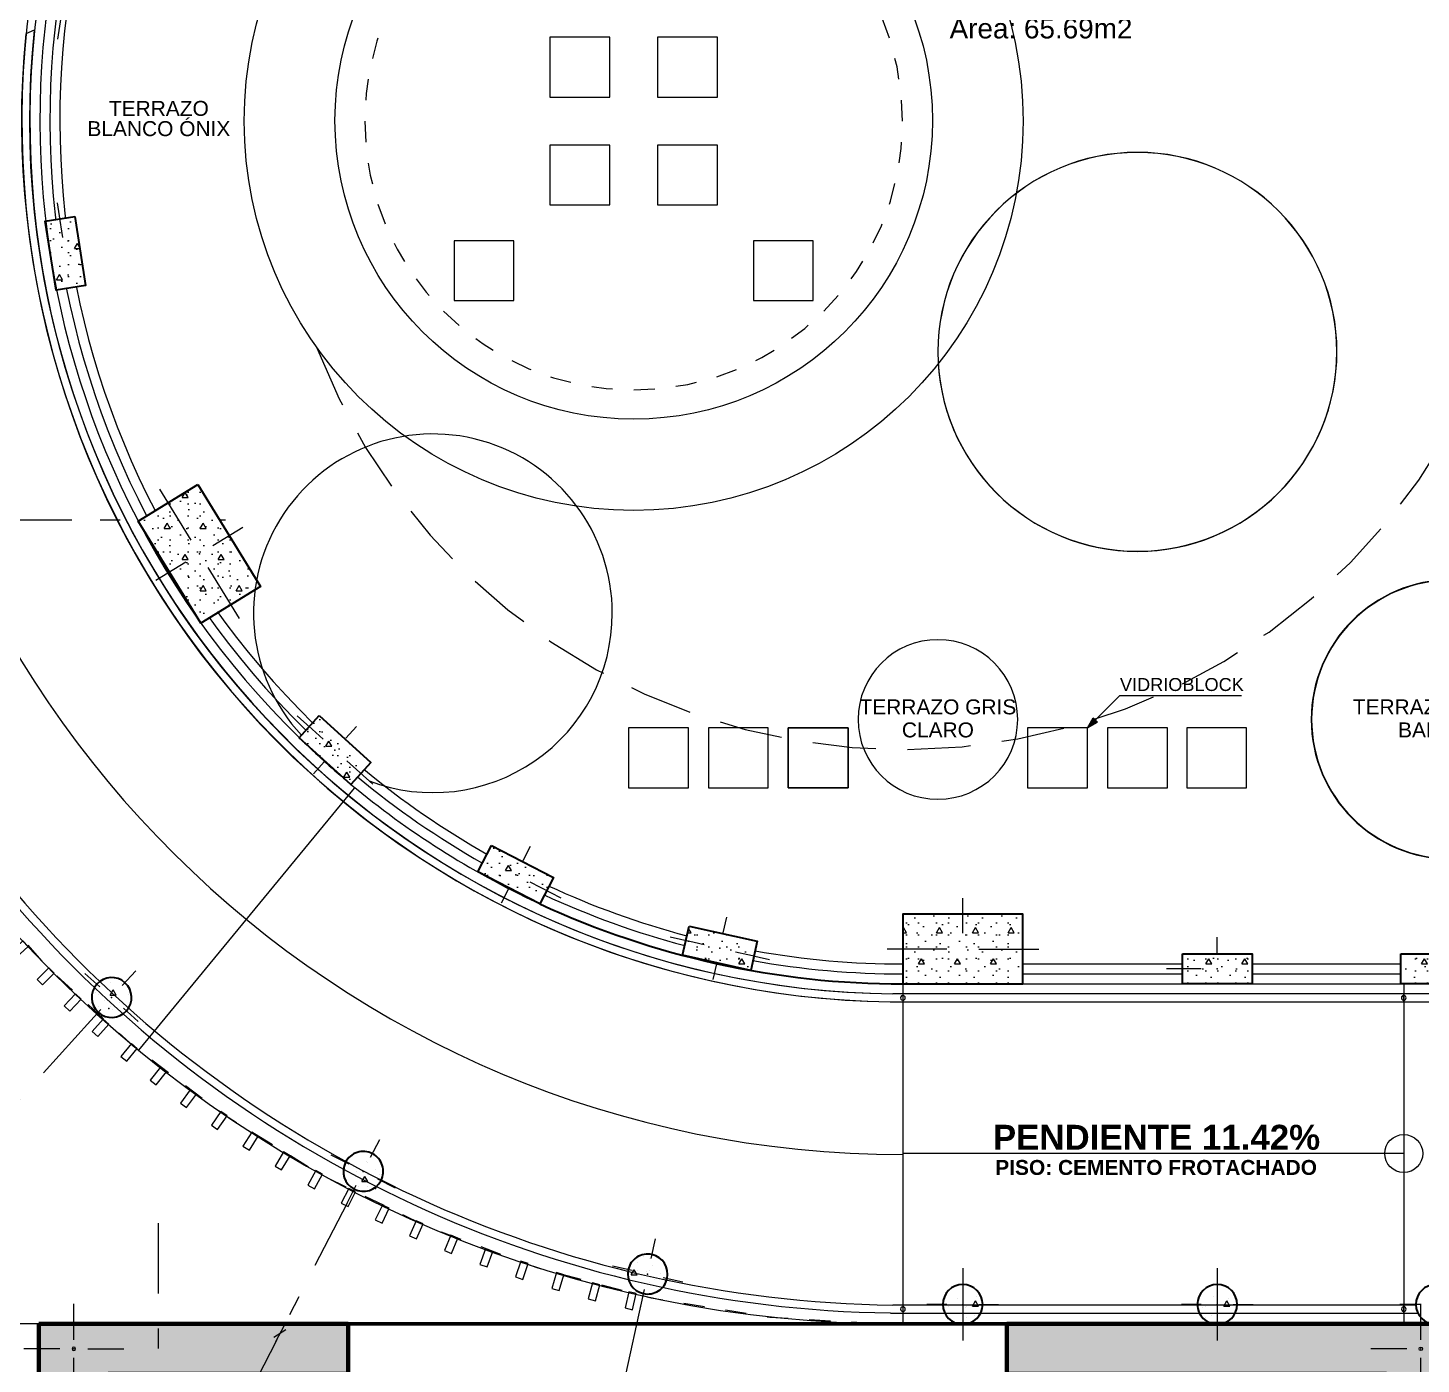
# Model space of a CAD drawing. Header units: metres. Extents: x 28 to 148, y 23 to 113.
# Drawn here: x 44.14 to 51.12, y 84.05 to 90.75 of the extents above; entities that cross this region are included whole.
import ezdxf

# ---------------------------------------------------------------- set-up
doc = ezdxf.new("R2010")
doc.units = ezdxf.units.M
doc.set_wipeout_variables(frame=1)
for name, pattern in [('Dashed', [0.211667, 0.105833, -0.105833]), ('Dot & Dashed', [0.670278, 0.352778, -0.176389, 0, -0.141111]), ('HIDDEN', [9.525, 6.35, -3.175]), ('RAYITAS2', [0.1875, 0.125, -0.0625]), ('Wipeout_Contour', [1, 0, -1])]:
    doc.linetypes.add(name, pattern=pattern)
for name, color, linetype, lineweight in [('Annotation - Label_Pen_No__1', 7, 'Continuous', 13), ('COLUMNAS 50', 32, 'Continuous', 70), ('Drawing & Figure_Pen_No__122', 9, 'Continuous', 13), ('Interior - Stair & Railing_Pen_No__122', 9, 'Continuous', 13), ('JARDINERA', 7, 'Continuous', 5), ('Muros el', 144, 'Continuous', 60), ('Structural - Bearing_Pen_No__122', 9, 'Continuous', 13), ('Structural - Bearing_Pen_No__20', 1, 'Continuous', 0), ('Structural - Bearing_Pen_No__21', 7, 'Continuous', 35), ('Vanos', 140, 'Continuous', 5)]:
    doc.layers.add(name, color=color, linetype=linetype, lineweight=lineweight)
for name, color, linetype, lineweight, true_color in [('Annotation - Text_Pen_No__167', 7, 'Continuous', 13, 0x6a6a6a), ('Dimensioning - General_Pen_No__167', 7, 'Continuous', 13, 0x6a6a6a), ('Estructura – Carga_Pen_No__167', 7, 'Continuous', 13, 0x6a6a6a), ('Interior - Furniture _Pen_No__167', 7, 'Continuous', 13, 0x6a6a6a), ('RAMPA PROPUESTA 1 CERRAMIENTO_Pen_No__123', 7, 'Continuous', 0, 0xd8d8d8), ('Structural - Bearing_Pen_No__167', 7, 'Continuous', 13, 0x6a6a6a), ('Structural - Bearing_Pen_No__4', 7, 'Continuous', 20, 0x029e21), ('Structural - Bearing_Pen_No__87', 7, 'Continuous', 20, 0x6a6a6a)]:
    doc.layers.add(name, color=color, linetype=linetype, lineweight=lineweight, true_color=true_color)
doc.layers.add('CELOSIA', color=40, linetype='Continuous')
doc.layers.add('Structural - Bearing', color=7, linetype='Continuous')
doc.styles.add('GENERATED_STYLE_1', font='arialbd.ttf')
pattern_1 = [(0, (21.2387, 92.2913), (0, 0.311769), [0.03, -0.15]), (0, (21.3287, 92.44717), (0, 0.311769), [0.03, -0.15]), (60, (21.2387, 92.2913), (-0.27, 0.1558846), [0.03, -0.15]), (60, (21.4187, 92.2913), (-0.27, 0.1558846), [0.03, -0.15]), (120, (21.2687, 92.2913), (0.27, 0.1558846), [0.03, -0.15]), (120, (21.4487, 92.2913), (0.27, 0.1558846), [0.03, -0.15]), (0, (21.23869, 92.32129), (0, 0.06), [0, -0.06, 0, -0.09]), (45, (21.26869, 92.32129), (-0.04242641, 0.04242641), [0, -0.045, 0, -0.075])]

# ---------------------------------------------------------------- blocks, each defined once
blk = doc.blocks.new('Columna tipo 3')
at = {"true_color": 0x939598}
h = blk.add_hatch(color=252, dxfattribs=at)
h.dxf.hatch_style = 1
h.paths.add_polyline_path([(-235.0847, 45.074), (-235.7847, 45.074), (-235.7847, 43.524), (-235.5347, 43.524), (-235.5347, 44.724), (-235.0847, 44.724)])
h.paths.add_polyline_path([(-235.6684, 44.899, -1), (-235.651, 44.899, -1)], flags=16)
at = {"layer": 'COLUMNAS 50', "linetype": 'Continuous'}
blk.add_lwpolyline([(-235.7847, 45.074), (-235.7847, 43.524), (-235.5347, 43.524), (-235.5347, 44.724), (-235.0847, 44.724), (-235.0847, 45.074)], close=True, dxfattribs=at)
at = {"layer": 'Structural - Bearing_Pen_No__20', "linetype": 'Continuous'}
for p, q in [((-235.6597, 44.969), (-235.6597, 45.149)), ((-235.7047, 44.899), (-235.8847, 44.899)), ((-235.0847, 44.899), (-235.6147, 44.899)), ((-235.6597, 44.829), (-235.6597, 44.649))]:
    blk.add_line(p, q, dxfattribs=at)
blk.add_circle((-235.6597, 44.899), 0.00871, dxfattribs=at)
blk.add_point((-235.6597, 44.899), dxfattribs=at)
blk = doc.blocks.new('A$C3C3047C9')
at = {"true_color": 0x939598}
h = blk.add_hatch(color=252, dxfattribs=at)
h.dxf.hatch_style = 1
h.paths.add_polyline_path([(1.9, 0), (2.25, 0), (2.25, 0.7), (0, 0.7), (0, 0.45), (1.9, 0.45)])
h.paths.add_polyline_path([(2.0663, 0.575, -1), (2.0837, 0.575, -1)], flags=16)
at = {"layer": 'COLUMNAS 50', "linetype": 'Continuous'}
blk.add_lwpolyline([(2.25, 0.7), (0, 0.7), (0, 0.45), (1.9, 0.45), (1.9, 0), (2.25, 0)], close=True, dxfattribs=at)
at = {"layer": 'Structural - Bearing_Pen_No__20', "linetype": 'Continuous'}
for p, q in [((2.075, 0.62), (2.075, 0.8)), ((2.005, 0.575), (1.825, 0.575)), ((2.145, 0.575), (2.325, 0.575)), ((2.075, 0), (2.075, 0.53))]:
    blk.add_line(p, q, dxfattribs=at)
blk.add_circle((2.075, 0.575), 0.00871, dxfattribs=at)
blk.add_point((2.075, 0.575), dxfattribs=at)
blk = doc.blocks.new('*U663')
at = {"layer": 'CELOSIA', "linetype": 'Continuous', "lineweight": 5}
blk.add_lwpolyline([(0.0415, -0.019), (0.0415, 0.019), (-0.0415, 0.019), (-0.0415, -0.019)], close=True, dxfattribs=at)
blk = doc.blocks.new('*U664')
at = {"layer": 'JARDINERA', "color": 0, "linetype": 'ByBlock', "lineweight": -2, "transparency": 16777216}
blk.add_blockref('*U663', (76.5891, 45.3875), dxfattribs=at)
for p, rotation in [((76.592, 45.1989), 1.781249999999372), ((76.6008, 45.0104), 3.562499999999107), ((76.6155, 44.8223), 5.343749999998571), ((76.636, 44.6348), 7.124999999998289), ((76.6623, 44.448), 8.906249999998062), ((76.6944, 44.262), 10.68749999999765), ((76.7323, 44.0772), 12.46874999999767), ((76.7759, 43.8937), 14.24999999999767), ((76.8251, 43.7115), 16.03124999999725), ((76.8801, 43.5311), 17.81249999999682), ((76.9406, 43.3524), 19.5937499999964), ((77.0066, 43.1756), 21.37499999999596), ((77.0781, 43.001), 23.15624999999575), ((77.155, 42.8287), 24.93749999999532), ((77.2372, 42.6589), 26.7187499999949), ((77.3246, 42.4917), 28.49999999999469), ((77.4172, 42.3274), 30.28124999999467), ((77.5149, 42.1659), 32.06249999999465), ((77.6175, 42.0076), 33.84374999999465), ((77.725, 41.8526), 35.62499999999464), ((77.8373, 41.701), 37.40624999999461), ((77.9542, 41.5529), 39.1874999999946), ((78.0757, 41.4085), 40.96874999999457), ((78.2016, 41.268), 42.74999999999457), ((78.3318, 41.1315), 44.53124999999456), ((78.4662, 40.9991), 46.31249999999454), ((78.6047, 40.8709), 48.09374999999454), ((78.747, 40.7471), 49.87499999999451), ((78.8932, 40.6278), 51.65624999999451), ((79.043, 40.5131), 53.43749999999449), ((79.1962, 40.4031), 55.21874999999449), ((79.3528, 40.2979), 56.99999999999446), ((79.5127, 40.1976), 58.78124999999444), ((79.6755, 40.1023), 60.56249999999444), ((79.8412, 40.0122), 62.34374999999444), ((80.0097, 39.9272), 64.1249999999942), ((80.1807, 39.8475), 65.90624999999399), ((80.3541, 39.7732), 67.68749999999397)]:
    blk.add_blockref('*U663', p, dxfattribs=dict(at, rotation=rotation))

msp = doc.modelspace()

# ---------------------------------------------------------------- hatches: boundary and pattern name
at = {"layer": 'Annotation - Label_Pen_No__1', "linetype": 'Continuous', "lineweight": 13}
msp.add_hatch(color=7, dxfattribs=at).paths.add_polyline_path([(49.4458, 87.2394), (49.496, 87.2683), (49.4748, 87.2895)])
msp.add_hatch(color=7, dxfattribs=at).paths.add_polyline_path([(49.4458, 87.2394), (49.496, 87.2683), (49.4748, 87.2895)])
at = {"layer": 'Structural - Bearing_Pen_No__122', "linetype": 'Continuous', "lineweight": 13}
h = msp.add_hatch(dxfattribs=at)
h.set_pattern_fill('STRUCTURAL_CONCRETE', color=9, style=0, pattern_type=2)
h.set_pattern_definition(pattern_1)
h.paths.add_polyline_path([(46.4592, 86.6503), (46.3904, 86.517), (46.7014, 86.3565), (46.7702, 86.4898)])

# ---------------------------------------------------------------- linework, layer by layer
for p, q in [((48.521, 86.0558), (52.366, 86.0558)), ((48.521, 86.0058), (52.366, 86.0058)), ((48.521, 85.9558), (52.366, 85.9558))]:
    msp.add_line(p, q)
for radius in [4.275, 4.225]:
    msp.add_arc((48.521, 90.2808), radius, 144.51687, 225.60479)
at = {"layer": 'Annotation - Label_Pen_No__1', "color": 7, "linetype": 'Continuous', "lineweight": 13}
for p, q in [((49.4854, 87.2789), (49.6083, 87.4019)), ((49.4854, 87.2789), (49.6083, 87.4019)), ((49.6083, 87.4019), (50.2174, 87.4019)), ((49.6083, 87.4019), (50.2174, 87.4019)), ((49.4458, 87.2394), (49.4748, 87.2895)), ((49.4458, 87.2394), (49.4748, 87.2895)), ((49.4748, 87.2895), (49.496, 87.2683)), ((49.4748, 87.2895), (49.496, 87.2683)), ((49.4458, 87.2394), (49.496, 87.2683)), ((49.4458, 87.2394), (49.496, 87.2683))]:
    msp.add_line(p, q, dxfattribs=at)
at = {"layer": 'Dimensioning - General_Pen_No__167', "color": 251, "linetype": 'Continuous', "lineweight": 13, "true_color": 0x6a6a6a}
for p, q in [((45.4289, 84.2222), (45.3682, 84.1831)), ((45.42, 84.2443), (45.3771, 84.161))]:
    msp.add_line(p, q, dxfattribs=at)
at = {"layer": 'Drawing & Figure_Pen_No__122', "color": 9, "linetype": 'Dot & Dashed', "lineweight": 13}
for p, q in [((45.1267, 88.2808), (39.977, 88.2808)), ((45.1267, 88.2808), (39.977, 88.2808)), ((44.4503, 85.7714), (43.7897, 85.0392)), ((45.735, 84.8575), (45.2843, 83.9803)), ((44.788, 84.757), (44.788, 83.5038)), ((48.821, 84.5311), (48.821, 83.2778)), ((50.096, 84.5311), (50.096, 83.2778)), ((47.2079, 84.3494), (46.9947, 83.3866))]:
    msp.add_line(p, q, dxfattribs=at)
at = {"layer": 'Drawing & Figure_Pen_No__122', "color": 9, "linetype": 'Continuous', "lineweight": 13}
for centre, radius in [((47.1716, 90.2835), 1.497), ((51.0304, 85.1058), 0.0952)]:
    msp.add_circle(centre, radius, dxfattribs=at)
at = {"layer": 'Estructura – Carga_Pen_No__167', "color": 251, "linetype": 'Dashed', "lineweight": 13, "true_color": 0x6a6a6a, "flags": 128}
msp.add_lwpolyline([(48.5191, 90.2804, 1), (45.8237, 90.2811, 1)], format="xyb", close=True, dxfattribs=at)
at = {"layer": 'Estructura – Carga_Pen_No__167', "color": 251, "linetype": 'Continuous', "lineweight": 13, "true_color": 0x6a6a6a}
for points in [[(47.0514, 90.7008), (46.7514, 90.7008), (46.7514, 90.4008), (47.0514, 90.4008)], [(47.5914, 90.7008), (47.2914, 90.7008), (47.2914, 90.4008), (47.5914, 90.4008)], [(47.0514, 90.1608), (46.7514, 90.1608), (46.7514, 89.8608), (47.0514, 89.8608)], [(47.5914, 90.1608), (47.2914, 90.1608), (47.2914, 89.8608), (47.5914, 89.8608)], [(46.5714, 89.6808), (46.2714, 89.6808), (46.2714, 89.3808), (46.5714, 89.3808)], [(48.0714, 89.6808), (47.7714, 89.6808), (47.7714, 89.3808), (48.0714, 89.3808)], [(47.4458, 86.9394), (47.4458, 87.2394), (47.1458, 87.2394), (47.1458, 86.9394)], [(47.1458, 87.2394), (47.1458, 86.9394), (47.4458, 86.9394), (47.4458, 87.2394)], [(47.5458, 87.2394), (47.5458, 86.9394), (47.8458, 86.9394), (47.8458, 87.2394)], [(47.5458, 86.9394), (47.8458, 86.9394), (47.8458, 87.2394), (47.5458, 87.2394)], [(48.2458, 86.9394), (47.9458, 86.9394), (47.9458, 87.2394), (48.2458, 87.2394)], [(48.2458, 87.2394), (47.9458, 87.2394), (47.9458, 86.9394), (48.2458, 86.9394)], [(49.1458, 86.9394), (49.4458, 86.9394), (49.4458, 87.2394), (49.1458, 87.2394)], [(49.1458, 86.9394), (49.4458, 86.9394), (49.4458, 87.2394), (49.1458, 87.2394)], [(49.5458, 86.9394), (49.8458, 86.9394), (49.8458, 87.2394), (49.5458, 87.2394)], [(49.8458, 87.2394), (49.5458, 87.2394), (49.5458, 86.9394), (49.8458, 86.9394)], [(50.2427, 86.9394), (50.2427, 87.2394), (49.9427, 87.2394), (49.9427, 86.9394)], [(50.2427, 87.2394), (49.9427, 87.2394), (49.9427, 86.9394), (50.2427, 86.9394)]]:
    msp.add_lwpolyline(points, close=True, dxfattribs=at)
for points in [[(48.6958, 89.1239, 0.414214), (49.6958, 88.1239, 0.414214), (50.6958, 89.1239, 1)], [(48.6963, 89.1239, 1), (50.6953, 89.1239, 1)], [(50.5668, 87.2813, 1), (51.9668, 87.2813, 1)], [(51.9646, 87.2813, 1), (50.5689, 87.2813, 1)], [(48.296, 87.2813, 1), (49.096, 87.2813, 1)]]:
    msp.add_lwpolyline(points, format="xyb", close=True, dxfattribs=at)
at = {"layer": 'Interior - Furniture _Pen_No__167', "color": 251, "linetype": 'Continuous', "lineweight": 13, "true_color": 0x6a6a6a}
for p, q in [((45.7705, 86.9366), (44.6906, 85.6236)), ((48.521, 85.9508), (48.521, 84.2508)), ((51.0304, 85.1058), (48.5204, 85.1057)), ((51.0304, 84.2558), (48.5204, 84.2557))]:
    msp.add_line(p, q, dxfattribs=at)
for radius in [6.03, 5.18]:
    msp.add_arc((48.521, 90.2808), radius, 90.82856, 269.99957, dxfattribs=at)
at = {"layer": 'Interior - Stair & Railing_Pen_No__122', "color": 9, "linetype": 'Continuous', "lineweight": 13}
for p, q in [((44.1675, 90.7371), (44.1255, 90.7187)), ((44.1675, 90.7371), (44.1255, 90.7187)), ((44.1675, 90.7371), (44.1255, 90.7187)), ((44.1675, 90.7371), (44.1255, 90.7187)), ((48.4706, 85.906), (48.4705, 85.906)), ((48.4706, 85.906), (48.4705, 85.906)), ((48.4706, 85.906), (48.4705, 85.906)), ((48.4706, 85.906), (48.4705, 85.906)), ((48.4706, 85.906), (48.4705, 85.906)), ((48.4706, 85.906), (48.4705, 85.906)), ((48.4706, 85.906), (48.4705, 85.906)), ((48.4706, 85.906), (48.4705, 85.906)), ((48.4706, 85.906), (48.4705, 85.906)), ((48.4706, 85.906), (48.4705, 85.906)), ((48.4706, 85.906), (48.4705, 85.906)), ((48.4706, 85.906), (48.4705, 85.906)), ((48.4706, 85.906), (48.4705, 85.906)), ((48.4706, 85.906), (48.4705, 85.906)), ((48.4706, 85.906), (48.4705, 85.906)), ((48.4706, 85.906), (48.4705, 85.906)), ((48.4956, 85.9059), (48.4706, 85.906)), ((48.4706, 85.906), (48.4706, 85.906)), ((48.4956, 85.9059), (48.4706, 85.906)), ((48.4706, 85.906), (48.4706, 85.906)), ((48.4956, 85.9059), (48.4706, 85.906)), ((48.4706, 85.906), (48.4706, 85.906)), ((48.4956, 85.9059), (48.4706, 85.906)), ((48.4706, 85.906), (48.4706, 85.906)), ((48.4957, 85.9059), (48.4706, 85.906)), ((48.4957, 85.9059), (48.4706, 85.906)), ((48.4957, 85.9059), (48.4706, 85.906)), ((48.4957, 85.9059), (48.4706, 85.906)), ((48.4956, 85.9059), (48.4706, 85.906)), ((48.4706, 85.906), (48.4706, 85.906)), ((48.4956, 85.9059), (48.4706, 85.906)), ((48.4706, 85.906), (48.4706, 85.906)), ((48.4956, 85.9059), (48.4706, 85.906)), ((48.4706, 85.906), (48.4706, 85.906)), ((48.4956, 85.9059), (48.4706, 85.906)), ((48.4706, 85.906), (48.4706, 85.906)), ((48.4957, 85.9059), (48.4706, 85.906)), ((48.4957, 85.9059), (48.4706, 85.906)), ((48.4957, 85.9059), (48.4706, 85.906)), ((48.4957, 85.9059), (48.4706, 85.906)), ((48.5202, 85.9057), (48.4956, 85.9059)), ((48.5202, 85.9057), (48.4956, 85.9059)), ((48.5202, 85.9057), (48.4956, 85.9059)), ((48.5202, 85.9057), (48.4956, 85.9059)), ((48.52, 85.9057), (48.4957, 85.9059)), ((48.52, 85.9057), (48.4957, 85.9059)), ((48.52, 85.9057), (48.4957, 85.9059)), ((48.52, 85.9057), (48.4957, 85.9059)), ((48.5208, 85.9057), (48.52, 85.9057)), ((48.5208, 85.9057), (48.52, 85.9057)), ((48.5208, 85.9057), (48.52, 85.9057)), ((48.5208, 85.9057), (48.52, 85.9057)), ((48.5206, 85.9057), (48.5202, 85.9057)), ((48.5206, 85.9057), (48.5202, 85.9057)), ((48.5206, 85.9057), (48.5202, 85.9057)), ((48.5206, 85.9057), (48.5202, 85.9057)), ((48.5207, 85.9057), (48.5206, 85.9057)), ((48.5207, 85.9057), (48.5206, 85.9057)), ((48.5207, 85.9057), (48.5206, 85.9057)), ((48.5207, 85.9057), (48.5206, 85.9057)), ((48.5332, 85.9057), (48.5207, 85.9057)), ((48.5332, 85.9057), (48.5207, 85.9057)), ((48.5332, 85.9057), (48.5207, 85.9057)), ((48.5332, 85.9057), (48.5207, 85.9057)), ((48.5209, 85.9057), (48.5208, 85.9057)), ((48.5209, 85.9057), (48.5208, 85.9057)), ((48.5209, 85.9057), (48.5208, 85.9057)), ((48.5209, 85.9057), (48.5208, 85.9057)), ((48.5335, 85.9057), (48.5209, 85.9057)), ((48.5335, 85.9057), (48.5209, 85.9057)), ((48.5335, 85.9057), (48.5209, 85.9057)), ((48.5335, 85.9057), (48.5209, 85.9057)), ((51.0304, 85.9058), (48.5332, 85.9057)), ((51.0304, 85.9058), (48.5332, 85.9057)), ((51.0304, 85.9058), (48.5332, 85.9057)), ((51.0304, 85.9058), (48.5332, 85.9057)), ((51.0304, 85.9058), (48.5335, 85.9057)), ((51.0304, 85.9058), (48.5335, 85.9057)), ((51.0304, 85.9058), (48.5335, 85.9057)), ((51.0304, 85.9058), (48.5335, 85.9057)), ((51.2292, 85.9058), (51.0304, 85.9058)), ((51.2292, 85.9058), (51.0304, 85.9058)), ((51.2292, 85.9058), (51.0304, 85.9058)), ((51.0304, 85.8658), (51.0304, 85.9058)), ((51.2294, 85.9058), (51.0304, 85.9058)), ((51.2294, 85.9058), (51.0304, 85.9058)), ((51.2294, 85.9058), (51.0304, 85.9058)), ((51.0304, 85.8658), (51.0304, 85.9058)), ((51.2292, 85.9058), (51.0304, 85.9058)), ((51.2292, 85.9058), (51.0304, 85.9058)), ((51.2292, 85.9058), (51.0304, 85.9058)), ((48.4575, 85.8662), (48.4575, 85.8662)), ((48.4575, 85.8662), (48.4701, 85.866)), ((48.4575, 85.8662), (48.4575, 85.8662)), ((48.4575, 85.8662), (48.4701, 85.866)), ((48.4575, 85.8662), (48.4575, 85.8662)), ((48.4575, 85.8662), (48.4701, 85.866)), ((48.4575, 85.8662), (48.4575, 85.8662)), ((48.4575, 85.8662), (48.4701, 85.866)), ((48.4576, 85.8662), (48.4576, 85.8662)), ((48.4576, 85.8662), (48.4702, 85.866)), ((48.4576, 85.8662), (48.4576, 85.8662)), ((48.4576, 85.8662), (48.4702, 85.866)), ((48.4576, 85.8662), (48.4576, 85.8662)), ((48.4576, 85.8662), (48.4702, 85.866)), ((48.4576, 85.8662), (48.4576, 85.8662)), ((48.4576, 85.8662), (48.4702, 85.866)), ((48.4701, 85.866), (48.4702, 85.866)), ((48.4701, 85.866), (48.4702, 85.866)), ((48.4701, 85.866), (48.4702, 85.866)), ((48.4701, 85.866), (48.4702, 85.866)), ((48.4702, 85.866), (48.4702, 85.866)), ((48.4702, 85.866), (48.4954, 85.8659)), ((48.4702, 85.866), (48.4702, 85.866)), ((48.4702, 85.866), (48.4954, 85.8659)), ((48.4702, 85.866), (48.4702, 85.866)), ((48.4702, 85.866), (48.4954, 85.8659)), ((48.4702, 85.866), (48.4702, 85.866)), ((48.4702, 85.866), (48.4954, 85.8659)), ((48.4702, 85.866), (48.4955, 85.8659)), ((48.4702, 85.866), (48.4955, 85.8659)), ((48.4702, 85.866), (48.4955, 85.8659)), ((48.4702, 85.866), (48.4955, 85.8659)), ((48.4954, 85.8659), (48.5201, 85.8657)), ((48.4954, 85.8659), (48.5201, 85.8657)), ((48.4954, 85.8659), (48.5201, 85.8657)), ((48.4954, 85.8659), (48.5201, 85.8657)), ((48.4955, 85.8659), (48.5198, 85.8657)), ((48.4955, 85.8659), (48.5198, 85.8657)), ((48.4955, 85.8659), (48.5198, 85.8657)), ((48.4955, 85.8659), (48.5198, 85.8657)), ((48.5198, 85.8657), (48.5208, 85.8657)), ((48.5198, 85.8657), (48.5208, 85.8657)), ((48.5198, 85.8657), (48.5208, 85.8657)), ((48.5198, 85.8657), (48.5208, 85.8657)), ((48.5201, 85.8657), (48.5206, 85.8657)), ((48.5201, 85.8657), (48.5206, 85.8657)), ((48.5201, 85.8657), (48.5206, 85.8657)), ((48.5201, 85.8657), (48.5206, 85.8657)), ((48.5206, 85.8657), (48.5206, 85.8657)), ((48.5206, 85.8657), (48.5332, 85.8657)), ((48.5206, 85.8657), (48.5206, 85.8657)), ((48.5206, 85.8657), (48.5332, 85.8657)), ((48.5206, 85.8657), (48.5206, 85.8657)), ((48.5206, 85.8657), (48.5332, 85.8657)), ((48.5206, 85.8657), (48.5206, 85.8657)), ((48.5206, 85.8657), (48.5332, 85.8657)), ((48.5208, 85.8657), (48.5208, 85.8657)), ((48.5208, 85.8657), (48.5335, 85.8657)), ((48.5208, 85.8657), (48.5208, 85.8657)), ((48.5208, 85.8657), (48.5335, 85.8657)), ((48.5208, 85.8657), (48.5208, 85.8657)), ((48.5208, 85.8657), (48.5335, 85.8657)), ((48.5208, 85.8657), (48.5208, 85.8657)), ((48.5208, 85.8657), (48.5335, 85.8657)), ((48.5332, 85.8657), (51.0304, 85.8658)), ((48.5332, 85.8657), (51.0304, 85.8658)), ((48.5332, 85.8657), (51.0304, 85.8658)), ((48.5332, 85.8657), (51.0304, 85.8658)), ((48.5335, 85.8657), (51.0304, 85.8658)), ((48.5335, 85.8657), (51.0304, 85.8658)), ((48.5335, 85.8657), (51.0304, 85.8658)), ((48.5335, 85.8657), (51.0304, 85.8658)), ((51.0304, 85.8658), (51.2292, 85.8658)), ((51.0304, 85.8658), (51.2292, 85.8658)), ((51.0304, 85.8658), (51.2292, 85.8658)), ((51.0304, 85.8658), (51.2294, 85.8658)), ((51.0304, 85.8658), (51.2294, 85.8658)), ((51.0304, 85.8658), (51.2294, 85.8658)), ((48.4957, 84.346), (48.4708, 84.3462)), ((48.4957, 84.346), (48.4708, 84.3462)), ((48.4957, 84.346), (48.4708, 84.3462)), ((48.4957, 84.346), (48.4708, 84.3462)), ((48.5205, 84.3457), (48.4957, 84.346)), ((48.5205, 84.3457), (48.4957, 84.346)), ((48.5205, 84.3457), (48.4957, 84.346)), ((48.5205, 84.3457), (48.4957, 84.346)), ((48.5206, 84.3457), (48.5205, 84.3457)), ((48.5206, 84.3457), (48.5205, 84.3457)), ((48.5206, 84.3457), (48.5205, 84.3457)), ((48.5206, 84.3457), (48.5205, 84.3457)), ((48.533, 84.3457), (48.5206, 84.3457)), ((48.533, 84.3457), (48.5206, 84.3457)), ((48.533, 84.3457), (48.5206, 84.3457)), ((48.533, 84.3457), (48.5206, 84.3457)), ((51.0304, 84.3458), (48.533, 84.3457)), ((51.0304, 84.3458), (48.533, 84.3457)), ((51.0304, 84.3458), (48.533, 84.3457)), ((51.0304, 84.3458), (48.533, 84.3457)), ((51.0304, 84.3058), (51.0304, 84.3458)), ((51.0911, 84.3458), (51.0304, 84.3458)), ((48.4578, 84.3063), (48.4578, 84.3063)), ((48.4578, 84.3063), (48.4703, 84.3062)), ((48.4578, 84.3063), (48.4578, 84.3063)), ((48.4578, 84.3063), (48.4703, 84.3062)), ((48.4578, 84.3063), (48.4578, 84.3063)), ((48.4578, 84.3063), (48.4703, 84.3062)), ((48.4578, 84.3063), (48.4578, 84.3063)), ((48.4578, 84.3063), (48.4703, 84.3062)), ((48.4703, 84.3062), (48.4954, 84.306)), ((48.4703, 84.3062), (48.4954, 84.306)), ((48.4703, 84.3062), (48.4954, 84.306)), ((48.4703, 84.3062), (48.4954, 84.306)), ((48.4954, 84.306), (48.5205, 84.3057)), ((48.4954, 84.306), (48.5205, 84.3057)), ((48.4954, 84.306), (48.5205, 84.3057)), ((48.4954, 84.306), (48.5205, 84.3057)), ((48.5205, 84.3057), (48.5205, 84.3057)), ((48.5205, 84.3057), (48.533, 84.3057)), ((48.5205, 84.3057), (48.5205, 84.3057)), ((48.5205, 84.3057), (48.533, 84.3057)), ((48.5205, 84.3057), (48.5205, 84.3057)), ((48.5205, 84.3057), (48.533, 84.3057)), ((48.5205, 84.3057), (48.5205, 84.3057)), ((48.5205, 84.3057), (48.533, 84.3057)), ((48.533, 84.3057), (51.0304, 84.3058)), ((48.533, 84.3057), (51.0304, 84.3058)), ((48.533, 84.3057), (51.0304, 84.3058)), ((48.533, 84.3057), (51.0304, 84.3058)), ((51.0304, 84.3058), (51.1009, 84.3058))]:
    msp.add_line(p, q, dxfattribs=at)
for centre, radius, start, end in [((48.5211, 90.2811), 4.4153, 90.20119, 269.17505), ((48.5211, 90.2811), 4.4153, 90.20119, 269.17505), ((48.5211, 90.2811), 4.4153, 90.20119, 269.17505), ((48.5211, 90.2811), 4.4153, 90.20119, 269.17505), ((48.5211, 90.2811), 4.3753, 90.03946, 269.33774), ((48.5211, 90.2811), 4.3753, 90.03946, 269.33774), ((48.5211, 90.2811), 4.3753, 90.03946, 269.33774), ((48.5211, 90.2811), 4.3753, 90.03946, 269.33774), ((48.545, 90.2111), 5.9054, 173.03278, 269.15333), ((48.545, 90.2111), 5.9054, 173.03278, 269.15333), ((48.545, 90.2111), 5.9054, 173.03278, 269.15333), ((48.545, 90.2111), 5.9054, 173.03278, 269.15333), ((48.545, 90.2111), 5.8654, 172.80436, 269.27463), ((48.545, 90.2111), 5.8654, 172.80436, 269.27463), ((48.545, 90.2111), 5.8654, 172.80436, 269.27463), ((48.545, 90.2111), 5.8654, 172.80436, 269.27463), ((48.5187, 90.2808), 4.415, 174.30744, 269.20709), ((48.5187, 90.2808), 4.415, 174.30744, 269.20709), ((48.5187, 90.2808), 4.415, 174.30744, 269.20709), ((48.5187, 90.2808), 4.415, 174.30744, 269.20709), ((48.5187, 90.2808), 4.375, 174.01281, 269.36897), ((48.5187, 90.2808), 4.375, 174.01281, 269.36897), ((48.5187, 90.2808), 4.375, 174.01281, 269.36897), ((48.5187, 90.2808), 4.375, 174.01281, 269.36897), ((48.5204, 85.8857), 0.012, 90.00043, 270.00043), ((48.5204, 85.8857), 0.012, 90.00043, 270.00043), ((48.5204, 85.8857), 0.012, 270.00043, 90.00043), ((48.5204, 85.8857), 0.012, 270.00043, 90.00043), ((51.0304, 85.8858), 0.012, 90, 270), ((51.0304, 85.8858), 0.012, 90.00043, 270.00043), ((51.0304, 85.8858), 0.012, 270, 90), ((51.0304, 85.8858), 0.012, 270.00043, 90.00043), ((48.5205, 84.3257), 0.012, 90.00043, 270.00043), ((48.5205, 84.3257), 0.012, 270.00043, 90.00043), ((51.0304, 84.3258), 0.012, 90.00043, 270.00043), ((51.0304, 84.3258), 0.012, 270.00043, 90.00043)]:
    msp.add_arc(centre, radius, start, end, dxfattribs=at)
at = {"layer": 'Muros el', "ltscale": 0.05}
msp.add_lwpolyline([(45.741, 84.252), (49.041, 84.252), (49.041, 84.002), (45.741, 84.002)], close=True, dxfattribs=at)
at = {"layer": 'RAMPA PROPUESTA 1 CERRAMIENTO_Pen_No__123', "color": 254, "linetype": 'Continuous', "lineweight": 0, "true_color": 0xd8d8d8}
for p in [(44.5408, 85.8324), (45.8777, 84.93)]:
    msp.add_point(p, dxfattribs=at)
at = {"layer": 'Structural - Bearing_Pen_No__122', "color": 9, "linetype": 'Continuous', "lineweight": 13}
for p, q in [((44.4887, 85.9613), (44.4887, 85.9613)), ((44.5078, 85.9467), (44.5078, 85.9467)), ((44.5487, 85.9613), (44.5487, 85.9613)), ((44.6032, 85.9573), (44.6032, 85.9573)), ((44.4759, 85.9149), (44.4759, 85.9149)), ((44.4887, 85.9013), (44.4887, 85.9013)), ((44.5487, 85.9), (44.5637, 85.926)), ((44.5487, 85.9013), (44.5487, 85.9013)), ((44.5487, 85.9), (44.5787, 85.9)), ((44.5502, 85.9043), (44.5502, 85.9043)), ((44.5787, 85.9), (44.5637, 85.926)), ((44.6387, 85.9013), (44.6387, 85.9013)), ((44.6456, 85.9149), (44.6456, 85.9149)), ((44.4887, 85.8413), (44.4887, 85.8413)), ((44.5184, 85.8725), (44.5184, 85.8725)), ((44.5487, 85.8413), (44.5487, 85.8413)), ((44.5608, 85.83), (44.5608, 85.83)), ((44.5926, 85.8619), (44.5926, 85.8619)), ((44.6387, 85.8413), (44.6387, 85.8413)), ((45.7912, 85.1088), (45.7912, 85.1088)), ((45.7381, 85.0558), (45.7381, 85.0558)), ((45.7487, 85.0613), (45.7487, 85.0613)), ((45.8336, 85.0664), (45.8336, 85.0664)), ((45.8387, 85.0613), (45.8387, 85.0613)), ((45.8654, 85.0982), (45.8654, 85.0982)), ((45.8987, 85.0613), (45.8987, 85.0613)), ((45.9078, 85.0558), (45.9078, 85.0558)), ((45.7805, 85.0133), (45.7805, 85.0133)), ((45.8087, 84.9647), (45.8237, 84.9907)), ((45.823, 84.9709), (45.823, 84.9709)), ((45.8387, 84.9647), (45.8237, 84.9907)), ((45.8387, 85.0013), (45.8387, 85.0013)), ((45.876, 85.0239), (45.876, 85.0239)), ((45.8987, 85.0013), (45.8987, 85.0013)), ((45.7912, 84.9391), (45.7912, 84.9391)), ((45.8087, 84.9647), (45.8387, 84.9647)), ((45.8387, 84.9413), (45.8387, 84.9413)), ((47.1887, 84.5813), (47.1887, 84.5813)), ((47.1912, 84.5573), (47.1912, 84.5573)), ((47.223, 84.5891), (47.223, 84.5891)), ((47.2487, 84.5813), (47.2487, 84.5813)), ((47.1587, 84.4971), (47.1737, 84.523)), ((47.1587, 84.4971), (47.1887, 84.4971)), ((47.1887, 84.4971), (47.1737, 84.523)), ((47.1887, 84.5213), (47.1887, 84.5213)), ((47.2336, 84.5148), (47.2336, 84.5148)), ((47.2487, 84.5213), (47.2487, 84.5213)), ((47.2655, 84.5466), (47.2655, 84.5466)), ((47.3079, 84.5042), (47.3079, 84.5042)), ((47.3387, 84.5213), (47.3387, 84.5213)), ((47.3387, 84.4971), (47.3416, 84.5022)), ((47.3387, 84.4971), (47.3415, 84.4971)), ((47.1806, 84.4618), (47.1806, 84.4618)), ((47.1887, 84.4613), (47.1887, 84.4613)), ((47.223, 84.4194), (47.223, 84.4194)), ((47.2487, 84.4613), (47.2487, 84.4613)), ((47.2761, 84.4724), (47.2761, 84.4724)), ((48.7487, 84.3413), (48.7487, 84.3413)), ((48.761, 84.3451), (48.761, 84.3451)), ((48.7928, 84.3769), (48.7928, 84.3769)), ((48.8387, 84.3413), (48.8387, 84.3413)), ((48.8687, 84.3412), (48.8837, 84.3672)), ((48.8687, 84.3412), (48.8987, 84.3412)), ((48.8987, 84.3412), (48.8837, 84.3672)), ((48.8883, 84.3876), (48.8883, 84.3876)), ((48.8987, 84.3413), (48.8987, 84.3413)), ((50.0387, 84.3413), (50.0387, 84.3413)), ((50.0762, 84.3876), (50.0762, 84.3876)), ((50.0987, 84.3413), (50.0987, 84.3413)), ((50.1186, 84.3451), (50.1186, 84.3451)), ((50.1287, 84.3412), (50.1437, 84.3672)), ((50.1287, 84.3412), (50.1587, 84.3412)), ((50.1587, 84.3412), (50.1437, 84.3672)), ((50.1505, 84.3769), (50.1505, 84.3769)), ((50.1887, 84.3413), (50.1887, 84.3413)), ((48.7487, 84.2813), (48.7487, 84.2813)), ((48.8034, 84.3027), (48.8034, 84.3027)), ((48.8352, 84.3345), (48.8352, 84.3345)), ((48.8387, 84.2813), (48.8387, 84.2813)), ((48.8777, 84.2921), (48.8777, 84.2921)), ((50.0232, 84.3345), (50.0232, 84.3345)), ((50.0387, 84.2813), (50.0387, 84.2813)), ((50.0656, 84.2921), (50.0656, 84.2921)), ((50.0987, 84.2813), (50.0987, 84.2813)), ((50.1611, 84.3027), (50.1611, 84.3027)), ((50.1929, 84.3345), (50.1929, 84.3345)), ((48.8459, 84.2603), (48.8459, 84.2603))]:
    msp.add_line(p, q, dxfattribs=at)
at = {"layer": 'Structural - Bearing_Pen_No__167', "color": 251, "linetype": 'Continuous', "lineweight": 13, "true_color": 0x6a6a6a}
for p, q in [((44.3116, 90.8643), (44.2846, 90.6914)), ((46.617, 86.5745), (46.6537, 86.6456)), ((46.6514, 86.4667), (46.8069, 86.3865)), ((46.5436, 86.4323), (46.5069, 86.3612)), ((44.609, 85.9471), (44.676, 86.0213)), ((44.496, 85.9413), (44.4217, 86.0083)), ((51.0304, 85.9558), (51.0304, 84.2558)), ((44.5018, 85.8283), (44.4348, 85.7541)), ((44.6148, 85.8341), (44.689, 85.7671)), ((45.853, 85.0871), (45.8987, 85.1761)), ((45.7453, 85.0525), (45.6563, 85.0982)), ((45.8876, 84.9794), (45.9766, 84.9338)), ((45.7799, 84.9448), (45.7343, 84.8558)), ((47.2589, 84.5797), (47.2804, 84.6773)), ((47.1635, 84.5188), (47.0659, 84.5403)), ((47.3198, 84.4843), (47.4174, 84.4628)), ((47.2244, 84.4234), (47.2028, 84.3258)), ((48.7405, 84.3492), (48.6405, 84.3492)), ((48.9005, 84.3492), (49.0005, 84.3492)), ((50.016, 84.3492), (49.916, 84.3492)), ((50.176, 84.3492), (50.276, 84.3492)), ((51.111, 84.3492), (51.011, 84.3492)), ((48.8205, 84.2692), (48.8205, 84.1692)), ((50.096, 84.2692), (50.096, 84.1692)), ((51.0304, 84.2558), (54.416, 84.2558))]:
    msp.add_line(p, q, dxfattribs=at)
for p in [(46.5803, 86.5034), (44.5554, 85.8877), (45.8165, 85.016), (47.2416, 84.5015), (48.8205, 84.3492), (50.096, 84.3492)]:
    msp.add_point(p, dxfattribs=at)
at = {"layer": 'Structural - Bearing_Pen_No__21', "color": 7, "linetype": 'Continuous', "lineweight": 35}
msp.add_line((48.521, 85.9558), (48.871, 85.9558), dxfattribs=at)
msp.add_lwpolyline([(46.4592, 86.6503), (46.7702, 86.4898), (46.7014, 86.3565), (46.3904, 86.517)], close=True, dxfattribs=at)
for centre, start, end in [((44.5554, 85.8877), 137.93867, 227.93867), ((44.5554, 85.8877), 47.93867, 137.93867), ((44.5554, 85.8877), 317.93867, 47.93867), ((44.5554, 85.8877), 227.93867, 317.93867), ((45.8165, 85.016), 62.83277, 152.83277), ((45.8165, 85.016), 152.83277, 242.83277), ((45.8165, 85.016), 332.83277, 62.83277), ((45.8165, 85.016), 242.83277, 332.83277), ((47.2416, 84.5015), 77.55211, 167.55211), ((47.2416, 84.5015), 347.55211, 77.55211), ((47.2416, 84.5015), 167.55211, 257.55211), ((47.2416, 84.5015), 257.55211, 347.55211), ((48.8205, 84.3492), 90, 180), ((48.8205, 84.3492), 0, 90), ((50.096, 84.3492), 90, 180), ((50.096, 84.3492), 0, 90), ((51.191, 84.3492), 90, 180), ((48.8205, 84.3492), 180, 270), ((48.8205, 84.3492), 270, 0), ((50.096, 84.3492), 180, 270), ((50.096, 84.3492), 270, 0), ((51.191, 84.3492), 180, 270)]:
    msp.add_arc(centre, 0.1, start, end, dxfattribs=at)
at = {"layer": 'Structural - Bearing_Pen_No__4', "color": 104, "linetype": 'Dashed', "lineweight": 20, "true_color": 0x029e21}
msp.add_line((48.4655, 84.2492), (54.4136, 84.2492), dxfattribs=at)
at = {"layer": 'Structural - Bearing_Pen_No__4', "color": 104, "linetype": 'HIDDEN', "lineweight": 20, "ltscale": 0.05, "true_color": 0x029e21}
msp.add_lwpolyline([(45.5819, 89.1475, 0.831061), (51.671, 90.2808, 0.831228), (45.5815, 91.4128)], format="xyb", dxfattribs=at)
at = {"layer": 'Structural - Bearing_Pen_No__4', "color": 104, "linetype": 'Dashed', "lineweight": 20, "true_color": 0x029e21}
msp.add_arc((48.5229, 90.2808), 6.0318, 90.54468, 269.45532, dxfattribs=at)
at = {"layer": 'Structural - Bearing_Pen_No__87', "color": 251, "linetype": 'Continuous', "lineweight": 20, "true_color": 0x6a6a6a}
for start, end in [(225.84315, 229.84169), (245.12436, 259.63161)]:
    msp.add_arc((48.521, 90.2808), 4.325, start, end, dxfattribs=at)
at = {"layer": 'Vanos', "color": 1, "linetype": 'RAYITAS2', "lineweight": 5, "ltscale": 2}
msp.add_line((44.191, 84.252), (42.991, 84.252), dxfattribs=at)

# ---------------------------------------------------------------- block references
at = {"layer": 'COLUMNAS 50', "xscale": -1, "rotation": 90}
msp.add_blockref('Columna tipo 3', (89.265, -151.5327), dxfattribs=at)
at = {"layer": 'Vanos'}
msp.add_blockref('A$C3C3047C9', (49.041, 83.552), dxfattribs=at)

# ---------------------------------------------------------------- texts
at = {"layer": 'Annotation - Label_Pen_No__1', "color": 7, "linetype": 'Continuous', "lineweight": 13, "insert": (49.6083, 87.4231), "char_height": 0.065, "attachment_point": 7, "style": 'GENERATED_STYLE_1'}
msp.add_mtext('\\A1;{\\fArial|b0|i0|c0|p34;VIDRIOBLOCK}', dxfattribs=at)
msp.add_mtext('\\A1;{\\fArial|b0|i0|c0|p34;VIDRIOBLOCK}', dxfattribs=at)
at = {"layer": 'Annotation - Text_Pen_No__167', "color": 251, "lineweight": 80, "true_color": 0x6a6a6a, "style": 'GENERATED_STYLE_1'}
for s, height, p in [('PENDIENTE 11.42%%%', 0.125, (48.9715, 85.1246)), ('PISO: CEMENTO FROTACHADO', 0.075, (48.9835, 84.9984))]:
    msp.add_text(s, height=height, dxfattribs=at).set_placement(p)
at = {"layer": 'Annotation - Text_Pen_No__167', "color": 251, "linetype": 'Continuous', "lineweight": 13, "true_color": 0x6a6a6a, "attachment_point": 2, "style": 'GENERATED_STYLE_1'}
for s, insert, char_height, line_spacing_factor in [('\\A1;{\\fArial|b0|i0|c0|p34;\\LÁREA DE EXPOSICIONES\\P\\H0.74074x;\\lÁrea: 65.69m2}', (49.2127, 90.9694), 0.135, 0.774841), ('\\A1;{\\fArial|b0|i0|c0|p34;TERRAZO GRIS\\PCLARO}', (48.696, 87.382), 0.075, 0.923713), ('\\A1;{\\fArial|b0|i0|c0|p34;TERRAZO ROSADO\\PBARROCO}', (51.2668, 87.382), 0.075, 0.923713)]:
    msp.add_mtext(s, dxfattribs=dict(at, insert=insert, char_height=char_height, line_spacing_factor=line_spacing_factor))
at = {"layer": 'Annotation - Text_Pen_No__167', "color": 251, "linetype": 'Continuous', "lineweight": 13, "true_color": 0x6a6a6a, "insert": (44.7922, 90.3818), "char_height": 0.075, "width": 0.759967, "attachment_point": 2, "line_spacing_factor": 0.8116, "style": 'GENERATED_STYLE_1'}
msp.add_mtext('\\A1;{\\fArial|b0|i0|c0|p34;TERRAZO BLANCO ÓNIX}', dxfattribs=at)
msp.add_mtext('\\A1;{\\fArial|b0|i0|c0|p34;TERRAZO BLANCO ÓNIX}', dxfattribs=at)

# ---------------------------------------------------------------- next in the draw order: wipeouts: each hides what was drawn before it
at = {"color": 254, "linetype": 'Wipeout_Contour', "lineweight": 0, "ltscale": 92.982558}
msp.add_wipeout([(44.371, 89.8027), (44.2228, 89.7795), (44.2769, 89.4337), (44.4251, 89.4569)], dxfattribs=at).dxf.layer = 'Structural - Bearing'
at = {"color": 254, "linetype": 'Wipeout_Contour', "lineweight": 0, "ltscale": 96.509688}
msp.add_wipeout([(44.9873, 88.4586), (44.689, 88.2754), (45.003, 87.7641), (45.3012, 87.9473)], dxfattribs=at).dxf.layer = 'Structural - Bearing'
at = {"color": 254, "linetype": 'Wipeout_Contour', "lineweight": 0, "ltscale": 99.920631}
msp.add_wipeout([(45.5955, 87.3011), (45.4948, 87.1899), (45.7542, 86.955), (45.8549, 87.0662)], dxfattribs=at).dxf.layer = 'Structural - Bearing'
at = {"color": 254, "linetype": 'Wipeout_Contour', "lineweight": 0, "ltscale": 113.074922}
msp.add_wipeout([(48.521, 85.9558), (49.121, 85.9558), (49.121, 86.3058), (48.521, 86.3058)], dxfattribs=at).dxf.layer = 'Structural - Bearing'
at = {"color": 254, "linetype": 'Wipeout_Contour', "lineweight": 0, "ltscale": 108.312071}
msp.add_wipeout([(47.4489, 86.2457), (47.4162, 86.0993), (47.7578, 86.023), (47.7905, 86.1694)], dxfattribs=at).dxf.layer = 'Structural - Bearing'
at = {"color": 254, "linetype": 'Wipeout_Contour', "lineweight": 0, "ltscale": 118.135364}
msp.add_wipeout([(49.921, 86.1058), (49.921, 85.9558), (50.271, 85.9558), (50.271, 86.1058)], dxfattribs=at).dxf.layer = 'Structural - Bearing'
at = {"color": 254, "linetype": 'Wipeout_Contour', "lineweight": 0, "ltscale": 122.418463}
msp.add_wipeout([(51.016, 86.1058), (51.016, 85.9558), (51.366, 85.9558), (51.366, 86.1058)], dxfattribs=at).dxf.layer = 'Structural - Bearing'

# ---------------------------------------------------------------- next in the draw order: hatches: boundary and pattern name
at = {"layer": 'Structural - Bearing_Pen_No__122', "linetype": 'Continuous', "lineweight": 13}
h = msp.add_hatch(dxfattribs=at)
h.set_pattern_fill('STRUCTURAL_CONCRETE', color=9, style=0, pattern_type=2)
h.set_pattern_definition(pattern_1)
h.paths.add_polyline_path([(44.371, 89.8027), (44.2228, 89.7795), (44.2769, 89.4337), (44.4251, 89.4569)])
h = msp.add_hatch(dxfattribs=at)
h.set_pattern_fill('STRUCTURAL_CONCRETE', color=9, style=0, pattern_type=2)
h.set_pattern_definition(pattern_1)
h.paths.add_polyline_path([(44.9873, 88.4586), (44.689, 88.2754), (45.003, 87.7641), (45.3012, 87.9473)])
h = msp.add_hatch(dxfattribs=at)
h.set_pattern_fill('STRUCTURAL_CONCRETE', color=9, style=0, pattern_type=2)
h.set_pattern_definition(pattern_1)
h.paths.add_polyline_path([(45.5955, 87.3011), (45.4948, 87.1899), (45.7542, 86.955), (45.8549, 87.0662)])
h = msp.add_hatch(dxfattribs=at)
h.set_pattern_fill('STRUCTURAL_CONCRETE', color=9, style=0, pattern_type=2)
h.set_pattern_definition(pattern_1)
h.paths.add_polyline_path([(48.521, 85.9558), (49.121, 85.9558), (49.121, 86.3058), (48.521, 86.3058)])
h = msp.add_hatch(dxfattribs=at)
h.set_pattern_fill('STRUCTURAL_CONCRETE', color=9, style=0, pattern_type=2)
h.set_pattern_definition(pattern_1)
h.paths.add_polyline_path([(47.4489, 86.2457), (47.4162, 86.0993), (47.7578, 86.023), (47.7905, 86.1694)])
h = msp.add_hatch(dxfattribs=at)
h.set_pattern_fill('STRUCTURAL_CONCRETE', color=9, style=0, pattern_type=2)
h.set_pattern_definition(pattern_1)
h.paths.add_polyline_path([(49.921, 86.1058), (49.921, 85.9558), (50.271, 85.9558), (50.271, 86.1058)])
h = msp.add_hatch(dxfattribs=at)
h.set_pattern_fill('STRUCTURAL_CONCRETE', color=9, style=0, pattern_type=2)
h.set_pattern_definition(pattern_1)
h.paths.add_polyline_path([(51.016, 86.1058), (51.016, 85.9558), (51.366, 85.9558), (51.366, 86.1058)])

# ---------------------------------------------------------------- next in the draw order: linework, layer by layer
msp.add_circle((47.1714, 90.2808), 1.9514)
for radius, start, end in [(4.325, 144.51687, 225.60479), (4.275, 230.24271, 240.46042), (4.225, 230.24271, 240.43379), (4.325, 230.24271, 244.93257), (4.225, 245.12436, 255.1473), (4.275, 245.12436, 255.17385), (4.225, 259.89506, 270), (4.275, 259.86605, 270)]:
    msp.add_arc((48.521, 90.2808), radius, start, end)
at = {"layer": 'Estructura – Carga_Pen_No__167', "color": 251, "linetype": 'Continuous', "lineweight": 13, "true_color": 0x6a6a6a}
msp.add_lwpolyline([(45.8456, 86.9734, 0.525303), (47.0645, 87.8134, 1.466119), (45.5062, 87.2026)], format="xyb", dxfattribs=at)
at = {"layer": 'Structural - Bearing_Pen_No__167', "color": 251, "linetype": 'Continuous', "lineweight": 13, "true_color": 0x6a6a6a}
for p, q in [((44.3116, 89.6973), (44.2846, 89.8702)), ((44.9533, 88.1795), (44.7963, 88.4352)), ((45.0633, 88.1532), (45.2124, 88.2448)), ((44.927, 88.0695), (44.7778, 87.9779)), ((45.037, 88.0432), (45.194, 87.7875)), ((45.6155, 87.1818), (45.4858, 87.2992)), ((45.7285, 87.1874), (45.7822, 87.2467)), ((45.6211, 87.0688), (45.5675, 87.0095)), ((45.7341, 87.0744), (45.8639, 86.9569)), ((48.821, 86.2108), (48.821, 86.3858)), ((47.6208, 86.2124), (47.6382, 86.2905)), ((47.5252, 86.1518), (47.3545, 86.1899)), ((50.096, 86.1108), (50.096, 86.1908)), ((47.6814, 86.1169), (47.8522, 86.0788)), ((48.741, 86.1308), (48.441, 86.1308)), ((48.901, 86.1308), (49.201, 86.1308)), ((47.5859, 86.0563), (47.5685, 85.9782)), ((50.016, 86.0308), (49.841, 86.0308))]:
    msp.add_line(p, q, dxfattribs=at)
for p in [(44.9951, 88.1114), (45.6748, 87.1281), (47.6033, 86.1343), (50.096, 86.0308)]:
    msp.add_point(p, dxfattribs=at)
at = {"layer": 'Structural - Bearing_Pen_No__21', "color": 7, "linetype": 'Continuous', "lineweight": 35}
for points in [[(44.371, 89.8027), (44.4251, 89.4569), (44.2769, 89.4337), (44.2228, 89.7795)], [(44.9873, 88.4586), (45.3012, 87.9473), (45.003, 87.7641), (44.689, 88.2754)], [(45.5955, 87.3011), (45.8549, 87.0662), (45.7542, 86.955), (45.4948, 87.1899)], [(48.521, 85.9558), (49.121, 85.9558), (49.121, 86.3058), (48.521, 86.3058)], [(47.4489, 86.2457), (47.7905, 86.1694), (47.7578, 86.023), (47.4162, 86.0993)], [(49.921, 86.1058), (50.271, 86.1058), (50.271, 85.9558), (49.921, 85.9558)], [(51.016, 86.1058), (51.366, 86.1058), (51.366, 85.9558), (51.016, 85.9558)]]:
    msp.add_lwpolyline(points, close=True, dxfattribs=at)
msp.add_arc((48.521, 90.2808), 4.325, 245.12436, 270, dxfattribs=at)

# ---------------------------------------------------------------- next in the draw order: block references
at = {"layer": 'JARDINERA', "color": 6, "lineweight": 90, "rotation": 9.312679798857268}
msp.add_blockref('*U664', (-25.7029, 32.1155), dxfattribs=at)

doc.saveas('drawing.dxf')
